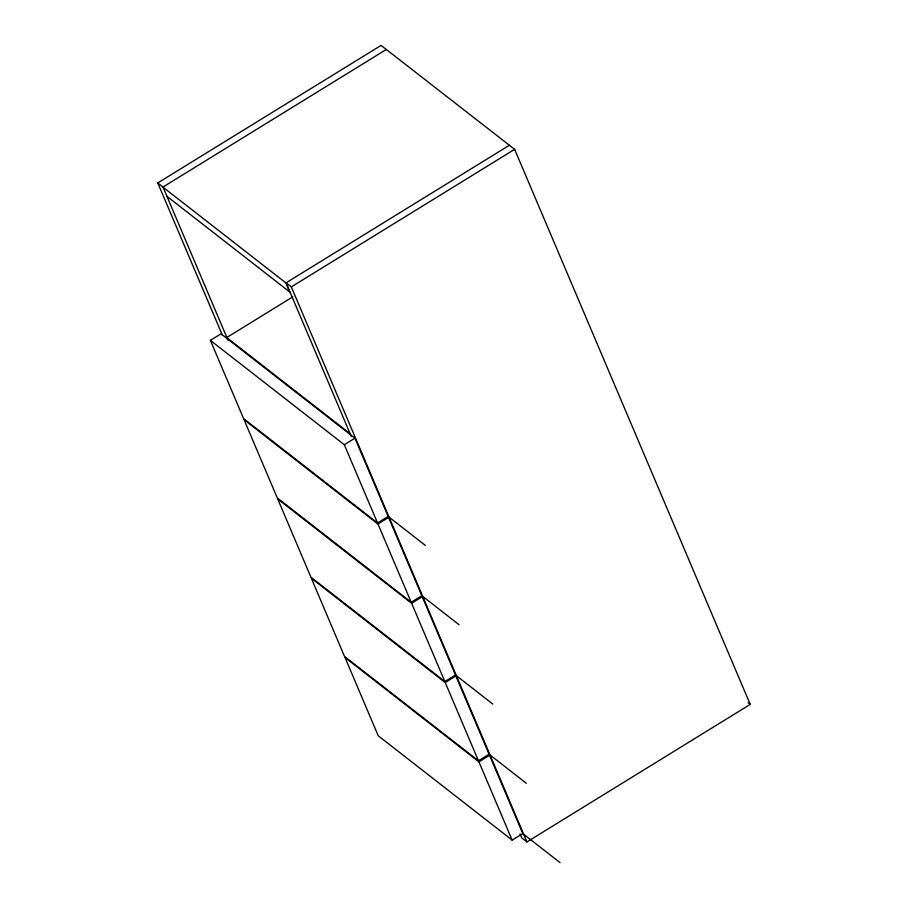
<?xml version="1.0" encoding="UTF-8"?>
<svg xmlns="http://www.w3.org/2000/svg" width="908" height="908" viewBox="0 0 908 908"><rect width="100%" height="100%" fill="white"/><g stroke="black" fill="none" stroke-linecap="round" stroke-linejoin="round"><path stroke-width="1.36" d="M222.471 335.392L157.765 182.951L381.065 45.4L514.632 149.343L750.235 704.392L526.935 841.943L521.691 837.857L520.034 833.953M386.309 49.486L162.907 187.093L285.906 282.921L289.754 292.001L166.766 196.173M285.906 282.921L509.388 145.257M351.351 436.555L286.088 282.808L291.32 286.894L514.632 149.343M388.17 516.436L377.546 522.985L243.616 418.633L210.384 340.364L221.019 333.815L354.949 438.167L388.17 516.436L425.443 545.47M227.806 340.159L226.705 337.56L292.796 296.859M210.384 340.364L344.314 444.716L354.949 438.167M421.834 595.716L411.199 602.265L277.269 497.913L244.036 419.644L377.966 523.995L388.601 517.447L421.834 595.716L459.096 624.749M455.487 674.996L444.852 681.545L310.922 577.193L277.689 498.923L411.619 603.275L422.254 596.726L455.487 674.996L492.749 704.04M489.083 754.242L478.448 760.79L344.518 656.439L311.296 578.169L445.226 682.521L455.861 675.972L489.083 754.242L526.345 783.275M522.792 833.567L512.157 840.116L378.227 735.764L345.006 657.483L478.925 761.835L489.56 755.286L522.792 833.567L560.054 862.6M157.765 182.951L163.009 187.037L227.159 338.173M748.147 702.758L750.235 704.392M226.705 337.56L348.99 432.844M291.32 286.894L526.935 841.943M344.314 444.716L377.546 522.985M377.966 523.995L411.199 602.265M411.619 603.275L444.852 681.545M445.226 682.521L478.448 760.79M478.925 761.835L512.157 840.116"/></g></svg>
